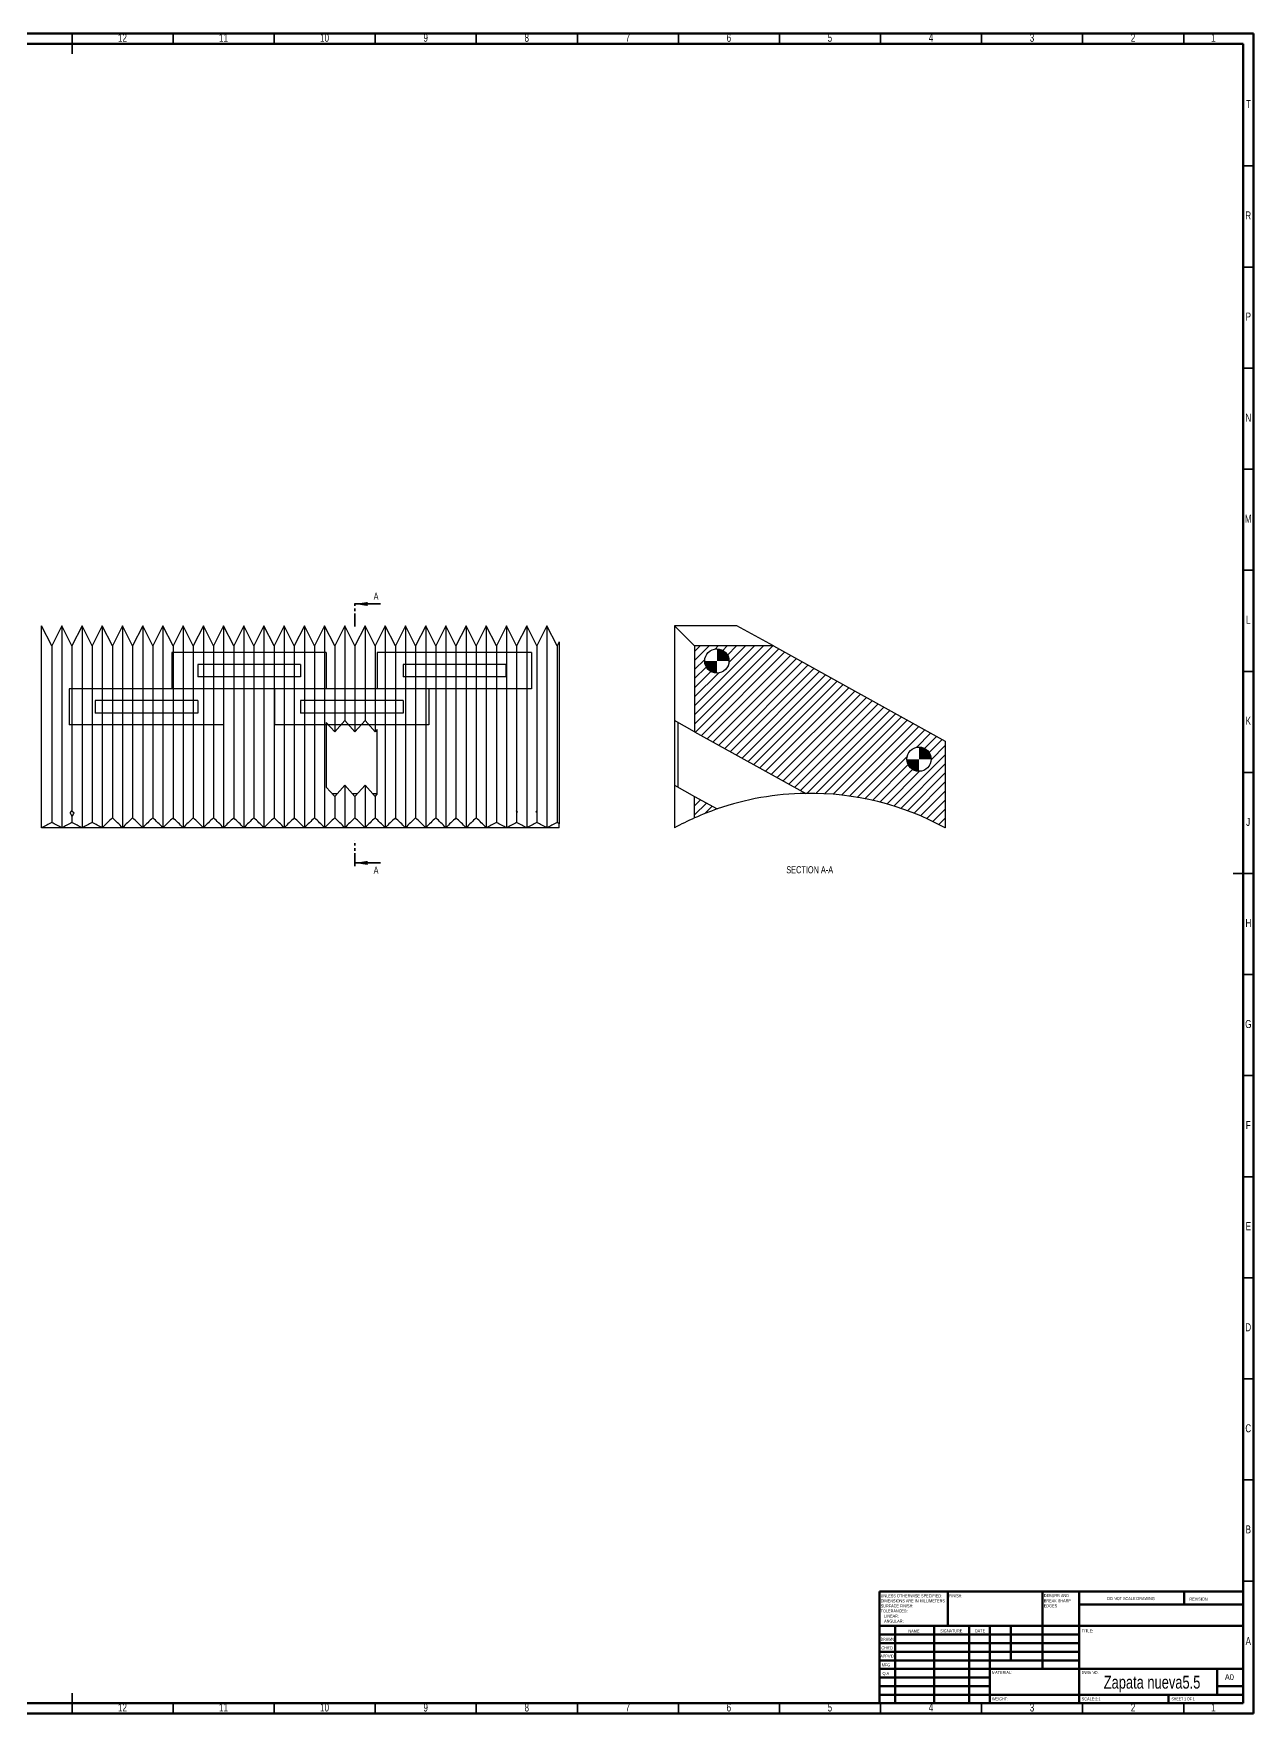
# Model space of a CAD drawing. Header units: millimetres. Extents: x 15 to 1184, y 5 to 836.
# Drawn here: x 580 to 1184, y 5 to 836 of the extents above; entities that cross this region are included whole.
import ezdxf

# ---------------------------------------------------------------- set-up
doc = ezdxf.new("R2010")
doc.units = ezdxf.units.MM
doc.linetypes.add('PHANTOM', pattern=[12.699999999999998, 6.35, -1.27, 1.27, -1.27, 1.27, -1.27])
doc.styles.add('SLDTEXTSTYLE0', font='TXT', dxfattribs={"width": 0.75})
doc.styles.add('SLDTEXTSTYLE1', font='TXT', dxfattribs={"width": 0.6864493305940874})
doc.styles.add('SLDTEXTSTYLE2', font='TXT', dxfattribs={"width": 0.6875})
pattern_1 = [(45, (0, 0), (-2.245064030267288, 2.245064030267288), [])]

# ---------------------------------------------------------------- blocks, each defined once
blk = doc.blocks.new('SW_NOTE_0')
at = {"color": 0, "linetype": 'Continuous', "lineweight": 0, "char_height": 1.5, "attachment_point": 1, "style": 'SLDTEXTSTYLE0'}
for s, insert in [('UNLESS OTHERWISE SPECIFIED:', (0, 1.933601609657942)), ('TOLERANCES:', (0, -5.566398222703987)), ('SURFACE FINISH:', (0, -3.066398278583342)), ('DIMENSIONS ARE IN MILLIMETERS', (0, -0.5663983344626964)), ('LINEAR:', (1.687500000000064, -8.066398166824634)), ('ANGULAR:', (1.687500000000064, -10.56639811094528))]:
    blk.add_mtext(s, dxfattribs=dict(at, insert=insert))
blk = doc.blocks.new('SW_NOTE_1')
at = {"color": 0, "linetype": 'Continuous', "lineweight": 0, "char_height": 1.5, "attachment_point": 1, "style": 'SLDTEXTSTYLE0'}
for s, insert in [('DEBURR AND', (0, 1.933601609657942)), ('BREAK SHARP', (0, -0.5663983344626964)), ('EDGES', (0, -3.066398278583342))]:
    blk.add_mtext(s, dxfattribs=dict(at, insert=insert))
blk = doc.blocks.new('SW_DOWELSYMBOL_2')
at = {"linetype": 'Continuous', "lineweight": 0}
h = blk.add_hatch(color=0, dxfattribs=at)
edge = h.paths.add_edge_path(flags=0)
edge.add_arc((0, 0), 6.000000000000005, 180, 270.0000000000008)
edge.add_line((0, -6.000000000000005), (0, 0))
edge.add_line((0, 0), (-6.000000000000005, 0))
h = blk.add_hatch(color=0, dxfattribs=at)
edge = h.paths.add_edge_path(flags=0)
edge.add_arc((0, 0), 6.000000000000005, 0, 90)
edge.add_line((0, 6.000000000000005), (0, 0))
edge.add_line((0, 0), (6.000000000000005, 0))
at = {"color": 0, "linetype": 'Continuous', "lineweight": 0}
blk.add_circle((0, 0), 6.000000000000005, dxfattribs=at)
blk = doc.blocks.new('SW_DOWELSYMBOL_3')
at = {"linetype": 'Continuous', "lineweight": 0}
h = blk.add_hatch(color=0, dxfattribs=at)
edge = h.paths.add_edge_path(flags=0)
edge.add_arc((0, 0), 6.000000000000005, 180, 270.0000000000008)
edge.add_line((0, -6.000000000000005), (0, 0))
edge.add_line((0, 0), (-6.000000000000005, 0))
h = blk.add_hatch(color=0, dxfattribs=at)
edge = h.paths.add_edge_path(flags=0)
edge.add_arc((0, 0), 6.000000000000005, 0, 90)
edge.add_line((0, 6.000000000000005), (0, 0))
edge.add_line((0, 0), (6.000000000000005, 0))
at = {"color": 0, "linetype": 'Continuous', "lineweight": 0}
blk.add_circle((0, 0), 6.000000000000005, dxfattribs=at)

msp = doc.modelspace()

# ---------------------------------------------------------------- hatches: boundary and pattern name
at = {"linetype": 'Continuous', "lineweight": 18}
h = msp.add_hatch(dxfattribs=at)
h.set_pattern_fill('ANSI31', angle=2.8e-322, style=0)
h.set_pattern_definition(pattern_1)
edge = h.paths.add_edge_path(flags=0)
edge.add_line((1031.543622958501, 485.9123170866893), (946.5087202124045, 533.0479333682567))
edge.add_line((946.5087202124045, 533.0479333682567), (907.5436229585018, 533.0479333682567))
edge.add_line((907.5436229585018, 533.0479333682567), (907.5436229585018, 490.6188116659264))
edge.add_line((907.5436229585018, 490.6188116659264), (962.5141351164774, 460.148159213766))
edge.add_arc((964.5436229585014, 320.4629016555718), 139.7, 61.34077544311589, 90.83239211486892, ccw=False)
edge.add_line((1031.543622958501, 443.0479333682568), (1031.543622958501, 485.9123170866893))
edge = h.paths.add_edge_path(flags=0)
edge.add_arc((918.5181002846828, 525.6017620333113), 5.999999999999971, 0, 360)
edge = h.paths.add_edge_path(flags=0)
edge.add_arc((1018.543622958501, 477.0479333682568), 5.999999999999972, 0, 360)
h = msp.add_hatch(dxfattribs=at)
h.set_pattern_fill('ANSI31', angle=2.8e-322, style=0)
h.set_pattern_definition(pattern_1)
edge = h.paths.add_edge_path(flags=0)
edge.add_arc((964.5436229585014, 320.4629016555718), 139.7, 109.159837653235, 114.08033784697099, ccw=False)
edge.add_line((918.6934415902465, 452.4244523758408), (907.5436229585019, 458.6048977654735))
edge.add_line((907.5436229585019, 458.6048977654735), (907.5436229585018, 448.0054043752536))

# ---------------------------------------------------------------- linework, layer by layer
at = {"color": 7, "linetype": 'Continuous', "lineweight": 70}
for p, q in [((15, 836), (1184, 836)), ((20, 831), (1179, 831)), ((1179, 831), (1179, 10)), ((1184, 836), (1184, 5)), ((1179, 10), (20, 10)), ((1184, 5), (15, 5))]:
    msp.add_line(p, q, dxfattribs=at)
at = {"color": 7, "linetype": 'Continuous', "lineweight": 35}
for p, q in [((599.5, 836), (599.5, 826)), ((599.5, 831), (599.5, 836)), ((649.5000000000001, 831), (649.5000000000001, 836)), ((699.5, 831), (699.5, 836)), ((749.5, 831), (749.5, 836)), ((799.5000000000001, 831), (799.5000000000001, 836)), ((849.5, 831), (849.5, 836)), ((899.5000000000001, 831), (899.5000000000001, 836)), ((949.5, 831), (949.5, 836)), ((999.5, 831), (999.5, 836)), ((1049.5, 831), (1049.5, 836)), ((1099.5, 831), (1099.5, 836)), ((1149.5, 831), (1149.5, 836)), ((1179, 770.5), (1184, 770.5)), ((1179, 720.5), (1184, 720.5)), ((1179, 670.5), (1184, 670.5)), ((1179, 620.5), (1184, 620.5)), ((1179, 570.5), (1184, 570.5)), ((752.1502499999997, 553.8309266075032), (739.4502499999996, 553.8309266075032)), ((1179, 520.5), (1184, 520.5)), ((1179, 470.5), (1184, 470.5)), ((752.1502499999997, 425.7399964694198), (739.4502499999996, 425.7399964694198)), ((1184, 420.5), (1174, 420.5)), ((1179, 420.5), (1184, 420.5)), ((1179, 370.5), (1184, 370.5)), ((1179, 320.5), (1184, 320.5)), ((1179, 270.4999999999999), (1184, 270.4999999999999)), ((1179, 220.5), (1184, 220.5)), ((1179, 170.5), (1184, 170.5)), ((1179, 120.4999999999999), (1184, 120.4999999999999)), ((1179, 70.49999999999996), (1184, 70.49999999999996)), ((599.5, 5), (599.5, 15)), ((599.5, 10), (599.5, 5)), ((649.5000000000001, 10), (649.5000000000001, 5)), ((699.5, 10), (699.5, 5)), ((749.5, 10), (749.5, 5)), ((799.5000000000001, 10), (799.5000000000001, 5)), ((849.5, 10), (849.5, 5)), ((899.5000000000001, 10), (899.5000000000001, 5)), ((949.5, 10), (949.5, 5)), ((999.5, 10), (999.5, 5)), ((1049.5, 10), (1049.5, 5)), ((1099.5, 10), (1099.5, 5)), ((1149.5, 10), (1149.5, 5))]:
    msp.add_line(p, q, dxfattribs=at)
at = {"color": 7, "linetype": 'PHANTOM', "lineweight": 35}
for p, q in [((739.4502499999996, 542.7184266075033), (739.4502499999996, 555.4184266075032)), ((739.4502499999996, 424.1524964694198), (739.4502499999996, 436.8588464694198))]:
    msp.add_line(p, q, dxfattribs=at)
at = {"color": 7, "linetype": 'Continuous', "lineweight": 25}
for p, q in [((584.4502500000001, 443.0479333683339), (584.4502500000001, 543.0479333683339)), ((589.4502487742072, 533.0479309167483), (584.4502500000001, 543.0479333683339)), ((594.4502500000001, 543.0479333683339), (589.4502487742072, 533.0479309167483)), ((594.4502500000001, 543.0479333683339), (594.4502500000001, 443.0479333683339)), ((599.4502487742072, 533.0479358199194), (594.4502500000001, 543.0479333683339)), ((604.4502500000001, 543.0479333683339), (599.4502487742072, 533.0479358199194)), ((604.4502500000001, 543.0479333683339), (604.4502500000001, 443.0479333683339)), ((609.4502487742072, 533.0479358199194), (604.4502500000001, 543.0479333683339)), ((614.4502500000001, 543.0479333683339), (609.4502487742072, 533.0479358199194)), ((614.4502500000001, 543.0479333683339), (614.4502500000001, 443.0479333683339)), ((619.4502500000001, 533.0479333683338), (614.4502500000001, 543.0479333683339)), ((624.4502500000001, 543.0479333683339), (619.4502500000001, 533.0479333683338)), ((624.4502500000001, 543.0479333683339), (624.4502500000001, 443.0479333683339)), ((629.4502500000001, 533.0479333683338), (624.4502500000001, 543.0479333683339)), ((634.4502500000001, 543.0479333683339), (629.4502500000001, 533.0479333683338)), ((634.4502500000001, 543.0479333683339), (634.4502500000001, 443.0479333683339)), ((639.4502500000001, 533.0479333683339), (634.4502500000001, 543.0479333683339)), ((644.45025, 543.0479333683339), (639.4502500000001, 533.0479333683339)), ((644.45025, 543.0479333683339), (644.45025, 443.0479333683339)), ((649.4502500000001, 533.0479333683338), (644.45025, 543.0479333683339)), ((654.45025, 543.0479333683339), (649.4502500000001, 533.0479333683338)), ((654.45025, 543.0479333683339), (654.45025, 443.0479333683339)), ((659.4502500000001, 533.0479333683338), (654.45025, 543.0479333683339)), ((664.45025, 543.0479333683339), (659.4502500000001, 533.0479333683338)), ((664.45025, 543.0479333683339), (664.45025, 443.0479333683339)), ((669.45025, 533.0479333683339), (664.45025, 543.0479333683339)), ((674.45025, 543.0479333683339), (669.45025, 533.0479333683339)), ((674.45025, 543.0479333683339), (674.45025, 443.0479333683339)), ((679.45025, 533.0479333683338), (674.45025, 543.0479333683339)), ((684.45025, 543.0479333683339), (679.45025, 533.0479333683338)), ((684.45025, 543.0479333683339), (684.45025, 443.0479333683339)), ((689.4502500000001, 533.0479333683338), (684.45025, 543.0479333683339)), ((694.4502500000001, 543.0479333683339), (689.4502500000001, 533.0479333683338)), ((694.4502500000001, 543.0479333683339), (694.4502500000001, 443.0479333683339)), ((699.4502500000001, 533.0479333683339), (694.4502500000001, 543.0479333683339)), ((704.4502500000001, 543.0479333683339), (699.4502500000001, 533.0479333683339)), ((704.4502500000001, 543.0479333683339), (704.4502500000001, 443.0479333683339)), ((709.4502500000001, 533.0479333683339), (704.4502500000001, 543.0479333683339)), ((714.4502500000001, 543.0479333683339), (709.4502500000001, 533.0479333683339)), ((714.4502500000001, 543.0479333683339), (714.4502500000001, 443.0479333683339)), ((719.4502500000001, 533.0479333683339), (714.4502500000001, 543.0479333683339)), ((724.4502500000001, 543.0479333683339), (719.4502500000001, 533.0479333683339)), ((724.4502500000001, 543.0479333683339), (724.4502500000001, 443.0479333683339)), ((729.4502500000001, 533.0479333683338), (724.4502500000001, 543.0479333683339)), ((734.4502500000001, 543.0479333683339), (729.4502500000001, 533.0479333683338)), ((734.4502500000001, 543.0479333683339), (734.4502500000001, 496.1619021805312)), ((739.4502500000001, 533.0479333683338), (734.4502500000001, 543.0479333683339)), ((744.4502500000001, 543.0479333683339), (739.4502500000001, 533.0479333683338)), ((744.4502500000001, 543.0479333683339), (744.4502500000001, 496.1619021805312)), ((749.45025, 533.0479333683339), (744.4502500000001, 543.0479333683339)), ((754.4502500000001, 543.0479333683339), (749.45025, 533.0479333683339)), ((754.4502500000001, 543.0479333683339), (754.4502500000001, 443.0479333683339)), ((759.45025, 533.0479333683338), (754.4502500000001, 543.0479333683339)), ((764.4502500000001, 543.0479333683339), (759.45025, 533.0479333683338)), ((764.4502500000001, 543.0479333683339), (764.4502500000001, 443.0479333683339)), ((769.45025, 533.0479333683338), (764.4502500000001, 543.0479333683339)), ((774.4502500000001, 543.0479333683339), (769.45025, 533.0479333683338)), ((774.4502500000001, 543.0479333683339), (774.4502500000001, 443.0479333683339)), ((779.45025, 533.0479333683339), (774.4502500000001, 543.0479333683339)), ((784.4502500000001, 543.0479333683339), (779.45025, 533.0479333683339)), ((784.4502500000001, 543.0479333683339), (784.4502500000001, 443.0479333683339)), ((789.45025, 533.0479333683339), (784.4502500000001, 543.0479333683339)), ((794.45025, 543.0479333683339), (789.45025, 533.0479333683339)), ((794.45025, 543.0479333683339), (794.45025, 443.0479333683339)), ((799.45025, 533.0479333683338), (794.45025, 543.0479333683339)), ((804.45025, 543.0479333683339), (799.45025, 533.0479333683338)), ((804.45025, 543.0479333683339), (804.45025, 443.0479333683339)), ((809.45025, 533.0479333683339), (804.45025, 543.0479333683339)), ((814.4502500000001, 543.0479333683339), (809.45025, 533.0479333683339)), ((814.4502500000001, 543.0479333683339), (814.4502500000001, 443.0479333683339)), ((819.4502500000001, 533.0479333683338), (814.4502500000001, 543.0479333683339)), ((824.4502500000001, 543.0479333683339), (819.4502500000001, 533.0479333683338)), ((824.4502500000001, 543.0479333683339), (824.4502500000001, 443.0479333683339)), ((829.4502500000001, 533.0479333683338), (824.4502500000001, 543.0479333683339)), ((834.4502500000001, 543.0479333683339), (829.4502500000001, 533.0479333683338)), ((834.4502500000001, 543.0479333683339), (834.4502500000001, 443.0479333683339)), ((839.4502500000001, 533.0479333683338), (834.4502500000001, 543.0479333683339)), ((928.4682426596914, 543.0479333682567), (897.543622958503, 543.0479333682568)), ((907.543622958503, 533.0479333682567), (897.543622958503, 543.0479333682568)), ((897.543622958503, 543.0479333682568), (897.543622958503, 496.1619021804542)), ((946.5087202124057, 533.0479333682567), (928.4682426596914, 543.0479333682567)), ((589.4502487742072, 533.0479309167483), (589.4502487742072, 445.6511199511418)), ((599.4502487742072, 533.0479358199194), (599.4502487742072, 451.5379037871116)), ((609.4502487742072, 533.0479358199194), (609.4502487742072, 445.6511199511418)), ((619.4502500000001, 533.0479333683338), (619.4502500000001, 448.0054043753306)), ((629.4502500000001, 533.0479333683338), (629.4502500000001, 448.0054043753306)), ((639.4502500000001, 533.0479333683339), (639.4502500000001, 448.0054043753306)), ((649.4502500000001, 533.0479333683338), (649.4502500000001, 448.0054043753307)), ((659.4502500000001, 533.0479333683338), (659.4502500000001, 448.0054043753306)), ((669.45025, 533.0479333683339), (669.45025, 448.0054043753306)), ((679.45025, 533.0479333683338), (679.45025, 448.0054043753306)), ((689.4502500000001, 533.0479333683338), (689.4502500000001, 448.0054043753307)), ((699.4502500000001, 533.0479333683339), (699.4502500000001, 448.0054043753306)), ((709.4502500000001, 533.0479333683339), (709.4502500000001, 448.0054043753307)), ((719.4502500000001, 533.0479333683339), (719.4502500000001, 448.0054043753307)), ((729.4502500000001, 533.0479333683338), (729.4502500000001, 490.6188116660036)), ((739.4502500000001, 533.0479333683338), (739.4502500000001, 490.6188116660035)), ((749.45025, 533.0479333683339), (749.4502500000001, 490.6188116660035)), ((759.45025, 533.0479333683338), (759.4502500000001, 448.0054043753308)), ((769.45025, 533.0479333683338), (769.45025, 448.0054043753308)), ((779.45025, 533.0479333683339), (779.45025, 448.0054043753308)), ((789.45025, 533.0479333683339), (789.45025, 448.0054043753308)), ((799.45025, 533.0479333683338), (799.45025, 448.0054043753308)), ((809.45025, 533.0479333683339), (809.45025, 445.6511199511422)), ((819.4502500000001, 533.0479333683338), (819.4502500000001, 451.5379037871124)), ((829.4502500000001, 533.0479333683338), (829.4502500000001, 451.5379037871124)), ((840.4502500000001, 535.0479333683338), (839.4502500000001, 533.0479333683338)), ((839.4502500000001, 533.0479333683338), (839.4502500000001, 445.6511199511422)), ((840.4502500000001, 535.0479333683338), (840.4502500000001, 445.1508722061398)), ((907.543622958503, 533.0479333682567), (907.543622958503, 490.6188116659264)), ((946.5087202124057, 533.0479333682567), (907.543622958503, 533.0479333682567)), ((946.5087202124057, 533.0479333682567), (1031.543622958503, 485.9123170866893)), ((729.4502500000001, 490.6188116660036), (725.2502499999999, 495.2750076982069)), ((725.2502499999999, 495.2750076982069), (725.2502499999999, 463.261093797754)), ((734.4502500000001, 496.1619021805312), (729.4502500000001, 490.6188116660036)), ((739.4502500000001, 490.6188116660035), (734.4502500000001, 496.1619021805312)), ((744.4502500000001, 496.1619021805312), (739.4502500000001, 490.6188116660035)), ((749.4502500000001, 490.6188116660035), (744.4502500000001, 496.1619021805312)), ((750.4502500000001, 491.727429768909), (749.4502500000001, 490.6188116660035)), ((750.4502500000001, 459.7135158684562), (750.4502500000001, 491.727429768909)), ((907.543622958503, 490.6188116659264), (897.543622958503, 496.1619021804542)), ((897.543622958503, 496.1619021804542), (897.543622958503, 464.1479882800012)), ((899.1436229585028, 495.2750076981298), (899.1436229585029, 463.2610937976769)), ((907.543622958503, 490.6188116659264), (962.5141351164785, 460.148159213766)), ((1031.543622958503, 485.9123170866893), (1031.543622958503, 443.0479333682568)), ((725.2502499999999, 463.261093797754), (729.4502500000001, 458.6048977655506)), ((728.0581913242054, 460.1481592138431), (730.8423086757944, 460.1481592138431)), ((729.4502500000001, 458.6048977655506), (734.4502500000001, 464.1479882800783)), ((729.4502500000001, 458.6048977655506), (729.4502500000001, 448.0054043753308)), ((734.4502500000001, 464.1479882800783), (734.4502500000001, 443.0479333683339)), ((734.4502500000001, 464.1479882800783), (739.4502500000001, 458.6048977655506)), ((738.0581913242054, 460.1481592138431), (740.8423086757944, 460.1481592138431)), ((739.4502500000001, 458.6048977655506), (744.4502500000001, 464.1479882800784)), ((739.4502500000001, 458.6048977655506), (739.4502500000001, 448.0054043753307)), ((744.4502500000001, 464.1479882800784), (744.4502500000001, 443.0479333683339)), ((744.4502500000001, 464.1479882800784), (749.4502500000001, 458.6048977655506)), ((748.0581913242054, 460.1481592138431), (750.4502500000001, 460.1481592138431)), ((749.4502500000001, 458.6048977655506), (750.4502500000001, 459.7135158684562)), ((749.4502500000001, 458.6048977655506), (749.4502500000001, 448.0054043753307)), ((897.543622958503, 464.1479882800012), (897.543622958503, 443.0479333682568)), ((897.543622958503, 464.1479882800012), (907.5436229585031, 458.6048977654735)), ((907.543622958503, 448.0054043752536), (907.5436229585031, 458.6048977654735)), ((907.5436229585031, 458.6048977654735), (918.6934415902475, 452.4244523758408)), ((598.541072723869, 450.5717292874997), (599.4502487742072, 451.5379037871116)), ((599.4502487742072, 451.5379037871116), (600.4583274685572, 450.4666267225876)), ((819.2157988796031, 451.2887544189155), (819.4502500000001, 451.5379037871124)), ((819.4502500000001, 451.5379037871124), (819.8735508179027, 451.0880653257626)), ((819.4502500000001, 450.6439125072323), (819.4502500000001, 445.6511199511422)), ((829.0269491821815, 451.0880653256711), (829.4502500000001, 451.5379037871124)), ((829.4502500000001, 451.5379037871124), (829.6847011204443, 451.2887544190462)), ((829.4502500000001, 450.6439125072324), (829.4502500000001, 445.6511199511422)), ((840.4502500000001, 443.0479333683339), (584.4502500000001, 443.0479333683339)), ((599.4502487742072, 448.6597856532811), (599.4502487742072, 445.6511199511418)), ((840.4502500000001, 443.0479333683339), (840.4502499999999, 445.1508722061398))]:
    msp.add_line(p, q, dxfattribs=at)
at = {"color": 7, "linetype": 'Continuous'}
for p, q in [((725.2502499999997, 529.8481898747079), (648.8502499999997, 529.8481898747079)), ((648.8502499999997, 529.8481898747079), (648.8502499999998, 511.9102339255934)), ((712.4502499999998, 523.9577529887149), (661.6502499999998, 523.9577529887149)), ((661.6502499999998, 523.9577529887149), (661.6502499999999, 517.8006708115864)), ((712.4502499999998, 523.9577529887149), (712.4502499999999, 517.8006708115865)), ((725.2502499999997, 529.8481898747079), (725.2502499999998, 511.9102339255934)), ((826.8502499999997, 529.8481898747079), (750.4502499999998, 529.8481898747079)), ((750.4502499999998, 529.8481898747079), (750.4502499999999, 511.9102339255934)), ((814.0502499999998, 523.9577529887149), (763.2502499999998, 523.9577529887149)), ((763.2502499999998, 523.9577529887149), (763.2502499999998, 517.8006708115864)), ((814.0502499999998, 523.9577529887149), (814.0502499999999, 517.8006708115864)), ((826.8502499999997, 529.8481898747079), (826.8502499999998, 511.9102339255933)), ((712.4502499999999, 517.8006708115865), (661.6502499999999, 517.8006708115864)), ((814.0502499999999, 517.8006708115864), (763.2502499999998, 517.8006708115864)), ((674.4502499999998, 511.9102339255934), (598.0502499999999, 511.9102339255934)), ((598.0502499999999, 511.9102339255934), (598.05025, 493.9722779764789)), ((725.2502499999998, 511.9102339255934), (648.8502499999998, 511.9102339255934)), ((674.4502499999998, 511.9102339255934), (674.45025, 493.9722779764789)), ((776.0502499999999, 511.9102339255934), (699.6502499999999, 511.9102339255934)), ((699.6502499999999, 511.9102339255934), (699.65025, 493.9722779764789)), ((826.8502499999998, 511.9102339255933), (750.4502499999999, 511.9102339255934)), ((776.0502499999999, 511.9102339255934), (776.0502499999999, 493.9722779764789)), ((661.6502499999999, 506.0197970396004), (610.85025, 506.0197970396004)), ((610.85025, 506.0197970396004), (610.85025, 499.862714862472)), ((661.6502499999999, 499.862714862472), (610.85025, 499.862714862472)), ((661.6502499999999, 506.0197970396004), (661.6502499999999, 499.862714862472)), ((763.2502499999999, 506.0197970396004), (712.4502499999999, 506.0197970396004)), ((712.4502499999999, 506.0197970396004), (712.45025, 499.862714862472)), ((763.25025, 499.862714862472), (712.45025, 499.862714862472)), ((763.2502499999999, 506.0197970396004), (763.25025, 499.862714862472)), ((674.45025, 493.9722779764789), (598.05025, 493.9722779764789)), ((776.0502499999999, 493.9722779764789), (699.65025, 493.9722779764789))]:
    msp.add_line(p, q, dxfattribs=at)
at = {"color": 7, "linetype": 'Continuous', "lineweight": 50}
for p, q in [((999.0000000000001, 65.25), (1179, 65.25)), ((999.0000000000001, 65.25), (999.0000000000001, 10)), ((1032.8, 48.25), (1032.8, 65.25)), ((1079.6, 65.25), (1079.6, 27)), ((1097.8, 65.25), (1097.8, 10)), ((1179, 58.875), (1097.8, 58.875)), ((1149.8, 58.875), (1149.8, 65.25)), ((1179, 48.25), (999.0000000000001, 48.25)), ((1097.8, 44), (999.0000000000001, 44)), ((1006.8, 48.25), (1006.8, 10)), ((1025.990952433792, 48.25), (1025.990952433792, 9.999999999999947)), ((1043.39892616354, 48.25), (1043.39892616354, 10)), ((1053.6, 10), (1053.6, 48.25)), ((1064, 31.24999999999999), (1064, 48.25)), ((1097.8, 39.75), (999.0000000000001, 39.75)), ((1097.8, 35.5), (999.0000000000001, 35.5)), ((1097.8, 31.24999999999999), (999.0000000000001, 31.24999999999999)), ((1053.6, 27), (999.0000000000001, 27)), ((1053.6, 27), (1179, 27)), ((1166, 14.25), (1166, 27)), ((1053.6, 22.749928), (999.0000000000001, 22.749928)), ((1053.6, 18.5), (999.0000000000001, 18.5)), ((1179, 18.5), (1166, 18.5)), ((999.0000000000001, 14.25), (1179, 14.25)), ((1142, 10), (1142, 14.25))]:
    msp.add_line(p, q, dxfattribs=at)
at = {"color": 7, "linetype": 'Continuous', "lineweight": 25}
for centre, radius in [((918.5181002846838, 525.6017620333113), 6.000000000000114), ((1018.543622958503, 477.0479333682568), 6)]:
    msp.add_circle(centre, radius, dxfattribs=at)
for centre, radius, start, end in [((964.5436229585025, 320.4629016555718), 139.7, 90.83239211486975, 109.1598376532359), ((964.5436229585025, 320.4629016555718), 139.7, 61.3407754431167, 90.83239211486975), ((964.5436229585025, 320.4629016555718), 139.7, 109.1598376532359, 114.0803378469718), ((871.4502499999985, 320.4629016556488), 139.6999999999997, 116.3471103942501, 118.6592245568828), ((747.4502500000009, 320.4629016556488), 139.7, 61.34077544311699, 63.65288960574974), ((881.4502499999992, 320.4629016556488), 139.7, 116.3471103942503, 118.659224556883), ((757.4502500000009, 320.4629016556488), 139.7, 61.34077544311699, 63.65288960574971), ((891.4502499999988, 320.4629016556488), 139.6999999999998, 116.3471103942501, 118.6592245568828), ((767.4502500000009, 320.4629016556488), 139.7, 61.34077544311699, 63.65288960574971), ((901.4502499999992, 320.4629016556488), 139.7, 116.3471103942503, 118.659224556883), ((777.4502500000009, 320.4629016556488), 139.7, 63.19429870198856, 63.65288960574971), ((964.5436229585025, 320.4629016555718), 139.7, 114.0803378469718, 118.6592245568832)]:
    msp.add_arc(centre, radius, start, end, dxfattribs=at)
for centre, major_axis, ratio, start_param, end_param in [((651.4502335743769, 320.4629016556488), (0, 139.7), 0.9999997548414438, 0.4598438247660959, 0.5001978295860267), ((527.4502335743769, 320.4629016556488), (139.7000342486501, 0), 0.999999754841505, 1.07059849720887, 1.110952502028802), ((661.4502335743769, 320.4629016556488), (0, 139.7), 0.9999997548414438, 0.459843824766096, 0.5001978295860267), ((537.450233574377, 320.4629016556488), (139.70003424865, 0), 0.9999997548415063, 1.07059849720887, 1.110952502028802), ((671.4502335743767, 320.4629016556488), (0, 139.7), 0.9999997548414429, 0.4598438247660954, 0.5001978295860262), ((547.450233574377, 320.4629016556488), (139.70003424865, 0), 0.9999997548415063, 1.07059849720887, 1.110952502028802), ((647.9502499999998, 320.4629016556488), (0, 139.7), 0.4999999999999943, 0.4202811804222638, 0.5001978295860269), ((590.95025, 320.4629016556488), (0, 139.7), 0.5000000000000018, 5.782987477593583, 5.862904126757347), ((657.9502500000001, 320.4629016556488), (0, 139.7), 0.5000000000000008, 0.4202811804222634, 0.5001978295860259), ((600.95025, 320.4629016556488), (0, 139.7), 0.5000000000000018, 5.782987477593583, 5.862904126757347), ((667.95025, 320.4629016556488), (0, 139.7), 0.5, 0.4202811804222625, 0.500197829586025), ((610.95025, 320.4629016556488), (0, 139.7), 0.5000000000000018, 5.782987477593584, 5.862904126757347), ((677.9502500000001, 320.4629016556488), (0, 139.7), 0.5000000000000017, 0.4202811804222625, 0.5001978295860264), ((620.95025, 320.4629016556488), (0, 139.7), 0.5000000000000024, 5.782987477593585, 5.862904126757347), ((687.95025, 320.4629016556488), (0, 139.7), 0.5, 0.4202811804222625, 0.5001978295860265), ((630.9502500000002, 320.4629016556488), (0, 139.7), 0.5000000000000017, 5.782987477593586, 5.86290412675735), ((697.95025, 320.4629016556488), (0, 139.7), 0.5, 0.420281180422264, 0.5001978295860265), ((640.9502500000002, 320.4629016556488), (0, 139.7), 0.5000000000000017, 5.782987477593586, 5.862904126757352), ((707.9502499999999, 320.4629016556488), (0, 139.7), 0.4999999999999992, 0.420281180422263, 0.5001978295860257), ((650.9502500000001, 320.4629016556488), (0, 139.7), 0.5000000000000032, 5.782987477593586, 5.862904126757352), ((717.95025, 320.4629016556488), (0, 139.7), 0.5000000000000008, 0.4202811804222616, 0.5001978295860259), ((660.9502500000002, 320.4629016556488), (0, 139.7), 0.5000000000000017, 5.782987477593585, 5.86290412675735), ((727.9502499999999, 320.4629016556488), (0, 139.7), 0.5, 0.4202811804222609, 0.5001978295860237), ((670.9502500000002, 320.4629016556488), (0, 139.7), 0.5000000000000008, 5.782987477593585, 5.862904126757349), ((737.9502499999999, 320.4629016556488), (0, 139.7), 0.5, 0.4202811804222608, 0.5001978295860237), ((680.9502500000002, 320.4629016556488), (0, 139.7), 0.5000000000000027, 5.782987477593586, 5.862904126757351), ((747.95025, 320.4629016556488), (0, 139.7), 0.5000000000000008, 0.4202811804222616, 0.5001978295860243), ((690.9502500000001, 320.4629016556488), (0, 139.7), 0.5000000000000024, 5.782987477593585, 5.862904126757349), ((757.95025, 320.4629016556488), (0, 139.7), 0.5000000000000017, 0.4202811804222607, 0.5001978295860237), ((700.9502500000003, 320.4629016556488), (0, 139.7), 0.5, 5.782987477593585, 5.86290412675735), ((767.9502499999999, 320.4629016556488), (0, 139.7), 0.5000000000000008, 0.4202811804222601, 0.500197829586023), ((710.9502500000002, 320.4629016556488), (0, 139.7), 0.5000000000000018, 5.782987477593585, 5.86290412675735), ((777.9502499999999, 320.4629016556488), (0, 139.7), 0.5000000000000008, 0.42028118042226, 0.500197829586023), ((720.9502500000002, 320.4629016556488), (0, 139.7), 0.5000000000000018, 5.782987477593585, 5.86290412675735), ((787.9502499999998, 320.4629016556488), (0, 139.7), 0.5, 0.4202811804222589, 0.5001978295860221), ((730.9502500000003, 320.4629016556488), (0, 139.7), 0.4999999999999992, 5.782987477593585, 5.86290412675735), ((797.9502499999999, 320.4629016556488), (0, 139.7), 0.5000000000000017, 0.4202811804222604, 0.5001978295860223), ((740.9502500000002, 320.4629016556488), (0, 139.7), 0.5000000000000024, 5.782987477593586, 5.862904126757353), ((807.9502499999998, 320.4629016556488), (0, 139.7), 0.5, 0.4202811804222604, 0.5001978295860221), ((750.9502500000002, 320.4629016556488), (0, 139.7), 0.5000000000000018, 5.782987477593585, 5.862904126757352), ((817.9502499999998, 320.4629016556488), (0, 139.7), 0.5, 0.4202811804222604, 0.5001978295860221), ((760.9502500000006, 320.4629016556488), (0, 139.7), 0.5, 5.78298747759359, 5.862904126757355), ((827.9502499999996, 320.4629016556488), (0, 139.7), 0.4999999999999992, 0.4202811804222594, 0.5001978295860228), ((770.9502500000003, 320.4629016556488), (0, 139.7), 0.5000000000000032, 5.78298747759359, 5.862904126757354)]:
    msp.add_ellipse(centre, major_axis=major_axis, ratio=ratio, start_param=start_param, end_param=end_param, dxfattribs=at)
for points in [[(598.541072723869, 450.5717292874997), (598.8374635929708, 449.9280733229739), (599.1402522517573, 449.2905019714868), (599.4502487742066, 448.6597856532812)], [(599.4502487742072, 448.6597856532811), (599.7952989792262, 449.2519966423357), (600.130807310762, 449.8548548953632), (600.4583274684647, 450.4666267225876)], [(819.2157988796031, 451.2887544189155), (819.2934509222836, 451.0734462078964), (819.3716000009035, 450.8584950332715), (819.4502500000001, 450.6439125072323)], [(819.4502500000001, 450.6439125072323), (819.5933398691465, 450.7880937586222), (819.7344035752402, 450.9363625099263), (819.8735508177878, 451.0880653257862)], [(829.0269491821815, 451.0880653256711), (829.1660964247096, 450.936362509832), (829.3071601308735, 450.7880937586023), (829.45025, 450.6439125072324)], [(829.4502500000001, 450.6439125072324), (829.5288999991099, 450.8584950333077), (829.6070490776725, 451.0734462079754), (829.6847011203662, 451.2887544190307)]]:
    msp.add_open_spline(points, degree=3, dxfattribs=at)
at = {"color": 7, "linetype": 'Continuous', "lineweight": 35}
for points in [[(739.4502499999996, 553.8309266075032), (745.8002499999997, 552.8149266075033), (745.8002499999997, 554.8469266075032)], [(739.4502499999996, 425.7399964694198), (745.8002499999997, 424.7239964694198), (745.8002499999997, 426.7559964694198)]]:
    msp.add_solid(points, dxfattribs=at)

# ---------------------------------------------------------------- block references
at = {"color": 7, "linetype": 'Continuous', "lineweight": 0}
for name, p in [('SW_DOWELSYMBOL_3', (918.5181002846828, 525.6017620333113)), ('SW_DOWELSYMBOL_2', (1018.543622958501, 477.0479333682568)), ('SW_NOTE_0', (999.5936687456392, 61.98736987427897)), ('SW_NOTE_1', (1080.309215686274, 62.06948964302886))]:
    msp.add_blockref(name, p, dxfattribs=at)

# ---------------------------------------------------------------- texts
for s, insert, char_height, attachment_point, style in [('12', (624.4200738929213, 835.9204746028273), 3.96875, 2, 'SLDTEXTSTYLE0'), ('11', (674.4200738929213, 835.9204746028273), 3.96875, 2, 'SLDTEXTSTYLE0'), ('10', (724.4200738929212, 835.9204746028273), 3.96875, 2, 'SLDTEXTSTYLE0'), ('9', (774.4600369464607, 835.9204746028273), 3.96875, 2, 'SLDTEXTSTYLE0'), ('8', (824.4600369464605, 835.9204746028273), 3.96875, 2, 'SLDTEXTSTYLE0'), ('7', (874.4600369464607, 835.9204746028273), 3.96875, 2, 'SLDTEXTSTYLE0'), ('6', (924.4600369464608, 835.9204746028273), 3.96875, 2, 'SLDTEXTSTYLE0'), ('5', (974.4600369464606, 835.9204746028273), 3.96875, 2, 'SLDTEXTSTYLE0'), ('4', (1024.460036946461, 835.9204746028273), 3.96875, 2, 'SLDTEXTSTYLE0'), ('3', (1074.460036946461, 835.9204746028272), 3.96875, 2, 'SLDTEXTSTYLE0'), ('2', (1124.460036946461, 835.9204746028273), 3.96875, 2, 'SLDTEXTSTYLE0'), ('1', (1164.210036946461, 835.9204746028273), 3.96875, 2, 'SLDTEXTSTYLE0'), ('T', (1181.550068664365, 803.1704746028273), 3.96875, 2, 'SLDTEXTSTYLE0'), ('R', (1181.444419157691, 748.0166284489812), 3.96875, 2, 'SLDTEXTSTYLE0'), ('P', (1181.484841584228, 698.0166284489811), 3.96875, 2, 'SLDTEXTSTYLE0'), ('N', (1181.463711580262, 648.0166284489811), 3.96875, 2, 'SLDTEXTSTYLE0'), ('M', (1181.423748558387, 598.0166284489812), 3.96875, 2, 'SLDTEXTSTYLE0'), ('L', (1181.454524747096, 548.0166284489811), 3.96875, 2, 'SLDTEXTSTYLE0'), ('K', (1181.488516350277, 498.0166284489811), 3.96875, 2, 'SLDTEXTSTYLE0'), ('J', (1181.403078022413, 448.0166284489812), 3.96875, 2, 'SLDTEXTSTYLE0'), ('SECTION A-A', (964.4694918496815, 424.1065379014518), 3.5, 2, 'SLDTEXTSTYLE0'), ('H', (1181.490353783593, 398.0166284489812), 3.96875, 2, 'SLDTEXTSTYLE0'), ('G', (1181.486678885296, 348.0166284489812), 3.96875, 2, 'SLDTEXTSTYLE0'), ('F', (1181.457740209065, 298.0166284489812), 3.96875, 2, 'SLDTEXTSTYLE0'), ('E', (1181.507808905095, 248.0166284489812), 3.96875, 2, 'SLDTEXTSTYLE0'), ('D', (1181.452687282115, 198.0166284489812), 3.96875, 2, 'SLDTEXTSTYLE0'), ('C', (1181.458658901975, 148.0166284489812), 3.96875, 2, 'SLDTEXTSTYLE0'), ('B', (1181.470601824112, 98.01662844898112), 3.96875, 2, 'SLDTEXTSTYLE0'), ('FINISH:', (1033.37129216683, 63.91927199513628), 1.5, 1, 'SLDTEXTSTYLE0'), ('DO NOT SCALE DRAWING', (1111.614640522876, 62.53299357505441), 1.5, 1, 'SLDTEXTSTYLE0'), ('REVISION', (1152.327581699346, 62.33490868045681), 1.5, 1, 'SLDTEXTSTYLE0'), ('DRAWN', (999.6433628978696, 42.38478131733651), 1.5, 1, 'SLDTEXTSTYLE1'), ('NAME', (1013.322239217683, 46.5014826334708), 1.5, 1, 'SLDTEXTSTYLE0'), ('SIGNATURE', (1029.033587563177, 46.56175637954667), 1.5, 1, 'SLDTEXTSTYLE0'), ('DATE', (1046.214701965719, 46.57617922121975), 1.5, 1, 'SLDTEXTSTYLE0'), ('TITLE:', (1099.090160638975, 46.57617922121969), 1.5, 1, 'SLDTEXTSTYLE0'), ('A', (1181.463711580262, 42.76662844898116), 3.96875, 2, 'SLDTEXTSTYLE0'), ("APPV'D", (999.4017224083208, 34.06586662434236), 1.5, 1, 'SLDTEXTSTYLE0'), ("CHK'D", (999.939222193744, 38.1618530186061), 1.5, 1, 'SLDTEXTSTYLE0'), ('MFG', (1000.124010738554, 29.71578446078718), 1.5, 1, 'SLDTEXTSTYLE0'), ('Q.A', (1000.509036603952, 25.50466213200304), 1.5, 1, 'SLDTEXTSTYLE0'), ('MATERIAL:', (1054.645862308762, 25.9860562892453), 1.5, 1, 'SLDTEXTSTYLE0'), ('DWG NO.', (1098.953002216211, 25.98605628924532), 1.5, 1, 'SLDTEXTSTYLE0'), ('Zapata nueva5.5', (1133.8499096378, 23.60691096725082), 6.35, 2, 'SLDTEXTSTYLE0'), ('A0', (1169.871156434647, 24.40638856899682), 2.910416666666666, 1, 'SLDTEXTSTYLE0'), ('12', (624.4200738929213, 9.920474602827337), 3.96875, 2, 'SLDTEXTSTYLE0'), ('11', (674.4200738929213, 9.920474602827337), 3.96875, 2, 'SLDTEXTSTYLE0'), ('10', (724.4200738929213, 9.920474602827339), 3.96875, 2, 'SLDTEXTSTYLE0'), ('9', (774.4600369464607, 9.920474602827339), 3.96875, 2, 'SLDTEXTSTYLE0'), ('8', (824.4600369464606, 9.920474602827339), 3.96875, 2, 'SLDTEXTSTYLE0'), ('7', (874.4600369464607, 9.920474602827339), 3.96875, 2, 'SLDTEXTSTYLE0'), ('6', (924.4600369464608, 9.920474602827339), 3.96875, 2, 'SLDTEXTSTYLE0'), ('5', (974.4600369464606, 9.920474602827339), 3.96875, 2, 'SLDTEXTSTYLE0'), ('4', (1024.460036946461, 9.920474602827339), 3.96875, 2, 'SLDTEXTSTYLE0'), ('WEIGHT:', (1054.617811128122, 12.94931190358806), 1.4986, 1, 'SLDTEXTSTYLE0'), ('3', (1074.460036946461, 9.920474602827339), 3.96875, 2, 'SLDTEXTSTYLE0'), ('SCALE:2:1', (1099.073966117492, 12.90008727453223), 1.5, 1, 'SLDTEXTSTYLE0'), ('2', (1124.460036946461, 9.920474602827339), 3.96875, 2, 'SLDTEXTSTYLE0'), ('SHEET 1 OF 1', (1143.478294427816, 12.90008727453221), 1.5, 1, 'SLDTEXTSTYLE2'), ('1', (1164.210036946461, 9.920474602827339), 3.96875, 2, 'SLDTEXTSTYLE0')]:
    msp.add_mtext(s, dxfattribs=dict(at, insert=insert, char_height=char_height, attachment_point=attachment_point, style=style))
at = {"color": 7, "linetype": 'Continuous', "char_height": 3.5, "attachment_point": 1, "style": 'SLDTEXTSTYLE0'}
for insert in [(748.7040192080262, 559.3904121304039), (748.7040192080262, 423.8886877902939)]:
    msp.add_mtext('A', dxfattribs=dict(at, insert=insert))

doc.saveas('drawing.dxf')
